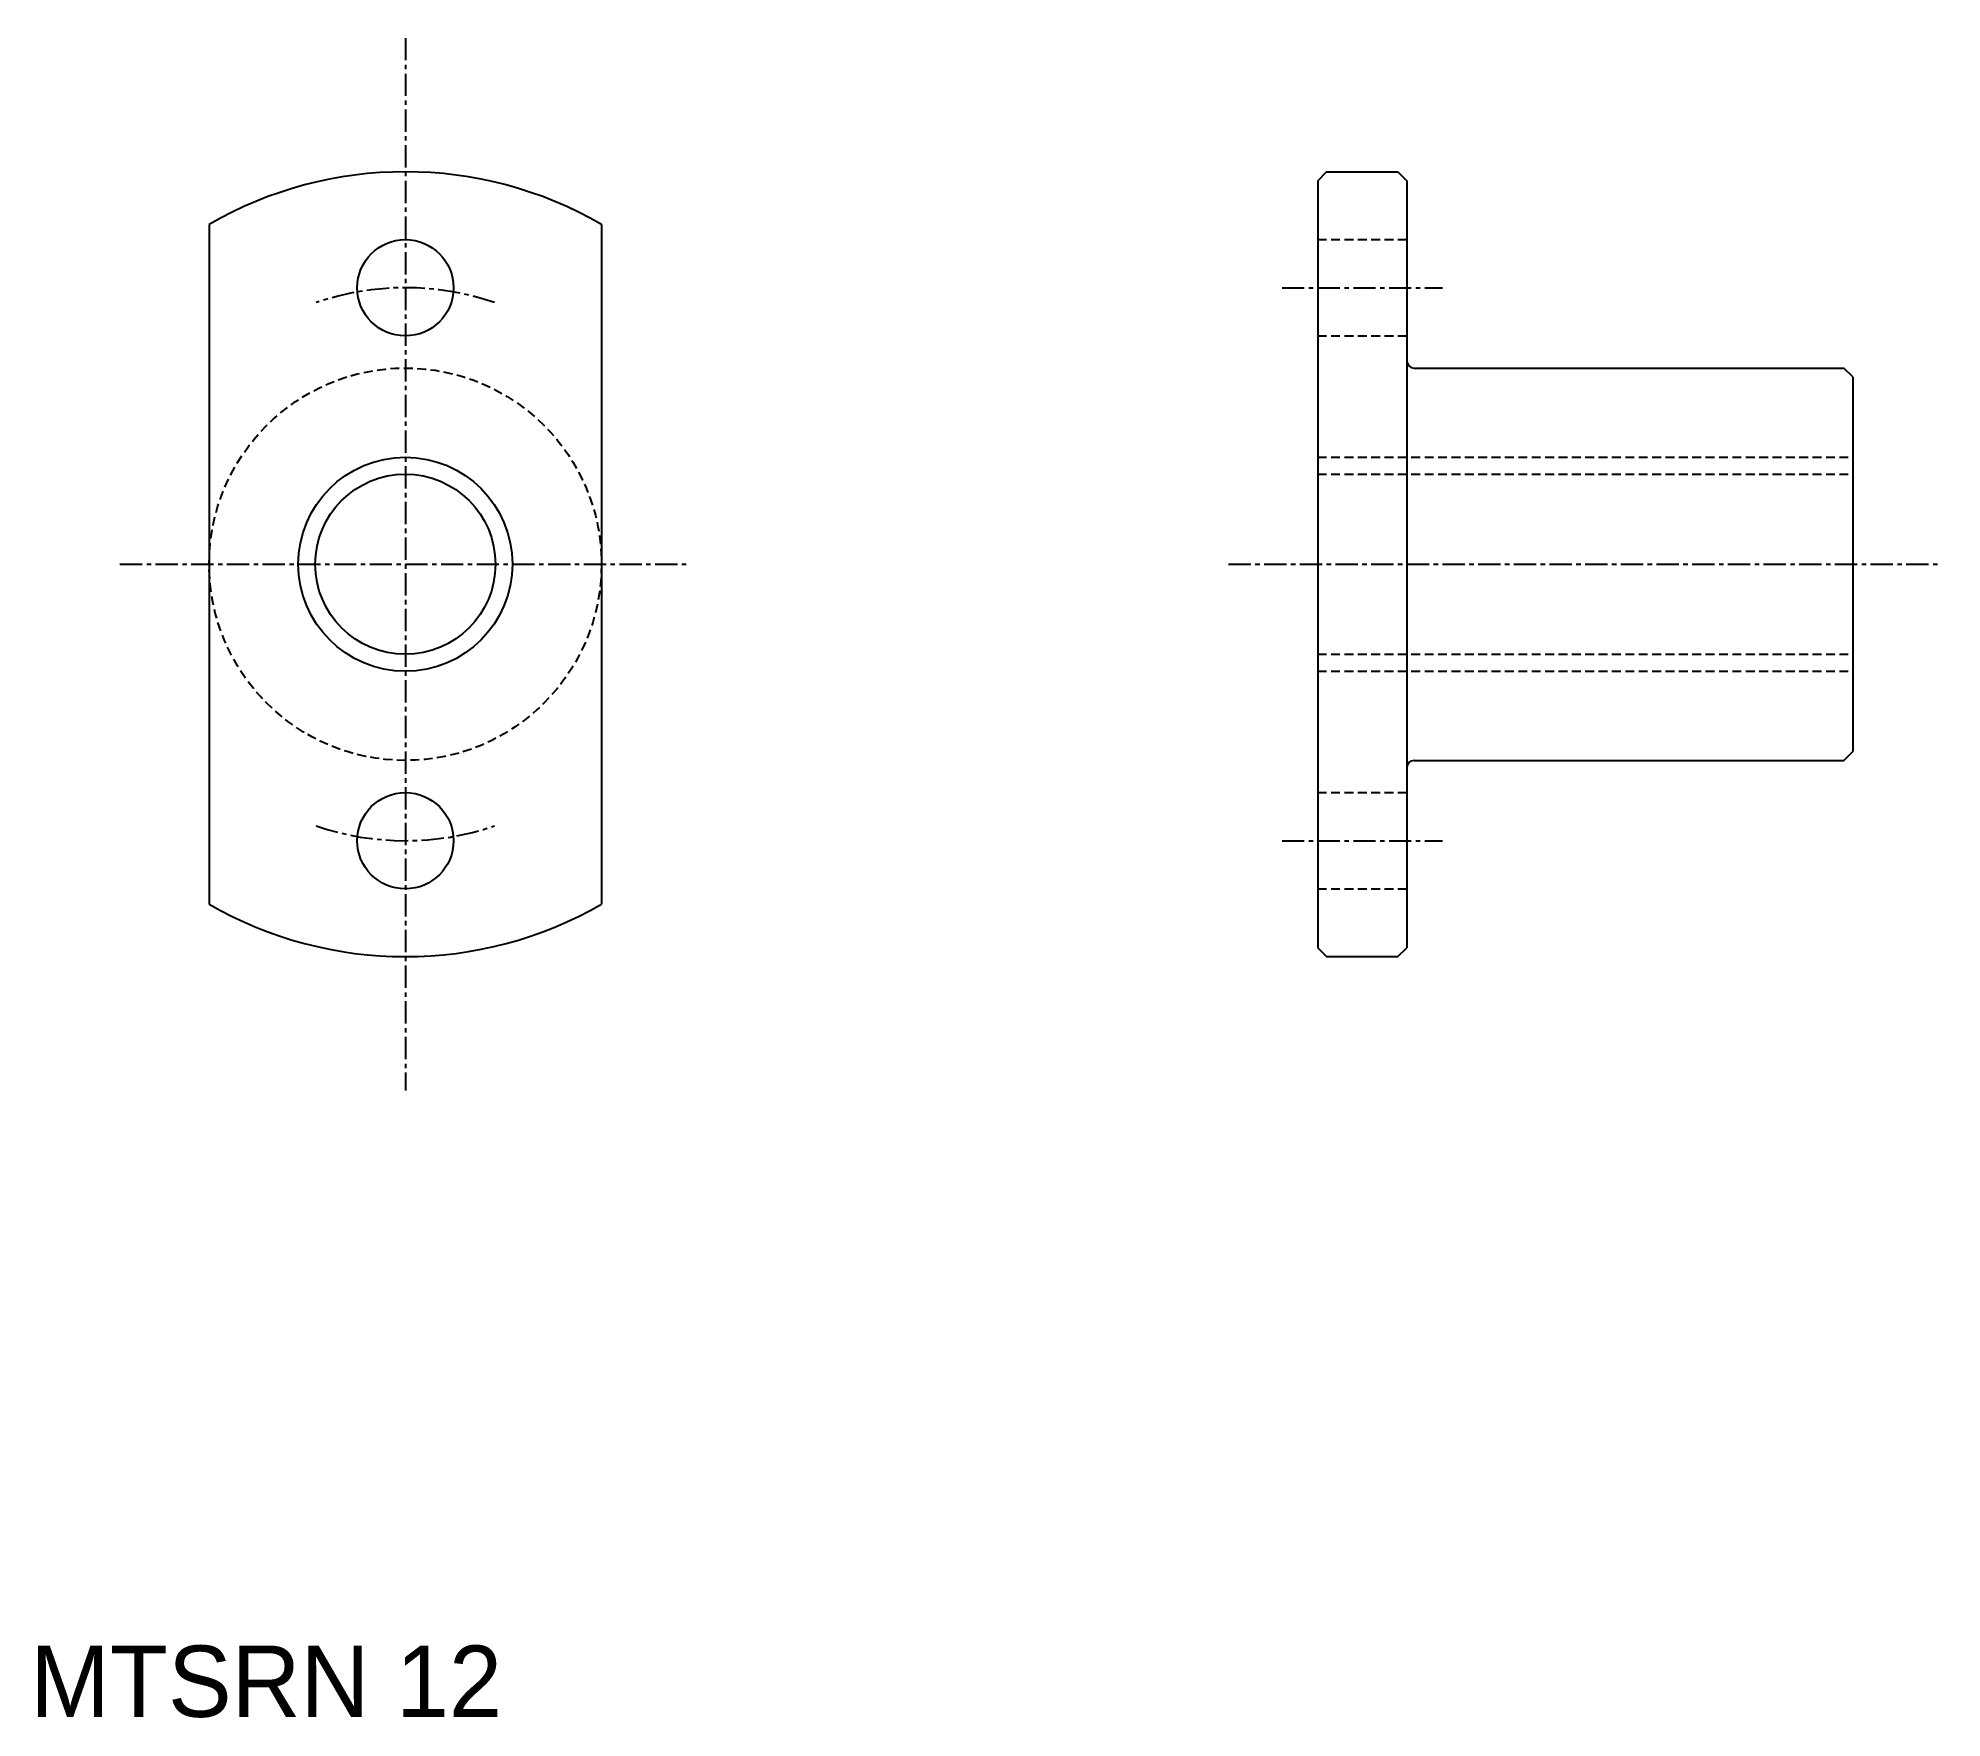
# Model space of a CAD drawing. Extents: x 10 to 117, y 20 to 114.
import ezdxf

# ---------------------------------------------------------------- set-up
doc = ezdxf.new("R2010")
doc.units = 0
doc.linetypes.add('CENTER', pattern=[2, 1.25, -0.25, 0.25, -0.25])
doc.linetypes.add('DASHED', pattern=[0.75, 0.5, -0.25])
doc.layers.get('0').update_dxf_attribs({"linetype": 'CONTINUOUS'})
doc.layers.add('CENTER', color=1, linetype='CENTER')

msp = doc.modelspace()

# ---------------------------------------------------------------- linework, layer by layer
at = {"color": 7, "linetype": 'CONTINUOUS'}
for p, q in [((82.68, 106.62), (82.18, 106.12)), ((82.18, 106.12), (82.18, 63.12)), ((82.68, 106.62), (86.68, 106.62)), ((86.68, 106.62), (87.18, 106.12)), ((87.18, 106.12), (87.18, 63.12)), ((20.03, 103.67), (20.03, 65.56)), ((42.03, 103.67), (42.03, 65.56)), ((82.18, 95.62), (82.18, 95.62)), ((87.58, 95.62), (111.68, 95.62)), ((112.18, 95.12), (111.68, 95.62)), ((112.18, 95.12), (112.18, 74.12)), ((82.18, 84.62), (82.18, 84.62)), ((111.68, 73.62), (112.18, 74.12)), ((87.58, 73.62), (111.68, 73.62)), ((82.18, 63.12), (82.68, 62.62)), ((86.68, 62.62), (87.18, 63.12)), ((82.68, 62.62), (86.68, 62.62))]:
    msp.add_line(p, q, dxfattribs=at)
at = {"color": 3, "linetype": 'DASHED'}
for p, q in [((82.18, 102.82), (87.18, 102.82)), ((82.18, 97.42), (87.18, 97.42)), ((82.18, 90.62), (112.18, 90.62)), ((82.18, 89.67), (112.18, 89.67)), ((82.18, 79.57), (112.18, 79.57)), ((82.18, 78.62), (112.18, 78.62)), ((82.18, 71.82), (87.18, 71.82)), ((82.18, 66.42), (87.18, 66.42))]:
    msp.add_line(p, q, dxfattribs=at)
at = {"color": 7, "linetype": 'CONTINUOUS'}
for centre, radius in [((31.03, 100.12), 2.7), ((31.03, 84.62), 5.05), ((31.03, 69.12), 2.7)]:
    msp.add_circle(centre, radius, dxfattribs=at)
at = {"color": 3, "linetype": 'DASHED'}
msp.add_circle((31.03, 84.62), 11, dxfattribs=at)
at = {"color": 3, "linetype": 'CONTINUOUS'}
msp.add_circle((31.03, 84.62), 6, dxfattribs=at)
at = {"color": 7, "linetype": 'CONTINUOUS'}
for centre, radius, start, end in [((31.03, 84.62), 22, 60, 120), ((87.58, 96.02), 0.4, 180, 270), ((87.58, 73.22), 0.4, 90, 180), ((31.03, 84.62), 22, 240, 300)]:
    msp.add_arc(centre, radius, start, end, dxfattribs=at)
at = {"layer": 'CENTER', "color": 1, "linetype": 'CENTER'}
for p, q in [((31.03, 114.12), (31.03, 55.12)), ((80.18, 100.12), (89.18, 100.12)), ((15.03, 84.62), (47.03, 84.62)), ((77.18, 84.62), (117.18, 84.62)), ((80.18, 69.12), (89.18, 69.12))]:
    msp.add_line(p, q, dxfattribs=at)
for start, end in [(71.1809, 108.8191), (251.1809, 288.8191)]:
    msp.add_arc((31.03, 84.62), 15.5, start, end, dxfattribs=at)

# ---------------------------------------------------------------- texts
at = {"color": 7, "linetype": 'CONTINUOUS'}
msp.add_text('MTSRN 12', height=4, dxfattribs=at).set_placement((10, 20))

doc.saveas('drawing.dxf')
